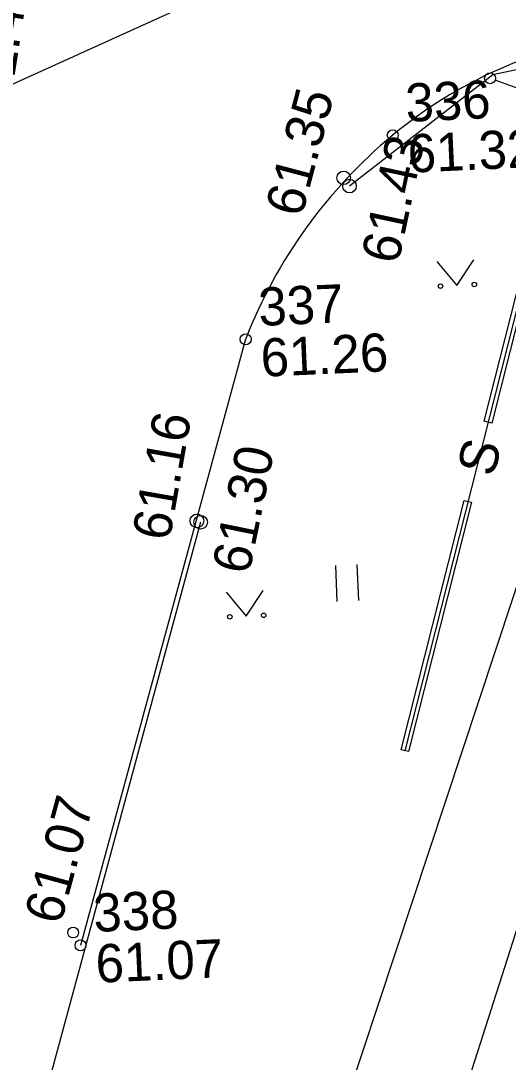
# Model space of a CAD drawing. Extents: x 641529 to 641656, y 6457322 to 6457531.
# Drawn here: x 641605.78 to 641614.72, y 6457502.01 to 6457521.11 of the extents above; entities that cross this region are included whole.
import ezdxf

# ---------------------------------------------------------------- set-up
doc = ezdxf.new("R2010")
doc.units = 0
for name, color, linetype in [('Level 12', 7, 'Continuous'), ('Level 2', 7, 'Continuous'), ('Level 21', 7, 'Continuous'), ('Level 26', 7, 'Continuous'), ('Level 3', 7, 'Continuous'), ('Level 30', 7, 'Continuous'), ('Level 33', 7, 'Continuous'), ('Level 34', 7, 'Continuous'), ('Level 38', 7, 'Continuous'), ('Level 4', 7, 'Continuous'), ('Level 5', 7, 'Continuous'), ('Level 6', 7, 'Continuous'), ('Level 63', 7, 'Continuous'), ('Level 8', 7, 'Continuous')]:
    doc.layers.add(name, color=color, linetype=linetype)

# ---------------------------------------------------------------- blocks, each defined once
blk = doc.blocks.new('KHEIN3')
at = {"layer": 'Level 6'}
for p, q in [((-210.89, 335.09), (-210.89, -326.54)), ((182.28, 335.09), (182.28, -326.54))]:
    blk.add_line(p, q, dxfattribs=at)
blk = doc.blocks.new('KHEIN5')
at = {"layer": 'Level 6'}
for p, q in [((-210.89, 335.09), (-210.89, -326.54)), ((182.28, 335.09), (182.28, -326.54))]:
    blk.add_line(p, q, dxfattribs=at)
blk = doc.blocks.new('MURU0')
at = {"layer": 'Level 63'}
for p, q in [((-463, 607), (0, 0)), ((0, 0), (446, 607))]:
    blk.add_line(p, q, dxfattribs=at)
for centre in [(-401, 0), (428, 0)]:
    blk.add_circle(centre, 55, dxfattribs=at)
blk = doc.blocks.new('MURU3')
at = {"layer": 'Level 63'}
for p, q in [((-463, 607), (0, 0)), ((0, 0), (446, 607))]:
    blk.add_line(p, q, dxfattribs=at)
for centre in [(-401, 0), (428, 0)]:
    blk.add_circle(centre, 55, dxfattribs=at)

msp = doc.modelspace()

# ---------------------------------------------------------------- linework, layer by layer
at = {"layer": 'Level 21'}
msp.add_line((641616.667, 6457519.225), (641614.481, 6457520.02), dxfattribs=at)
msp.add_circle((641614.387, 6457520.054), 0.1, dxfattribs=at)
at = {"layer": 'Level 26'}
for points in [[(641615.578, 6457518.305), (641614.418, 6457513.73), (641614.282, 6457513.764), (641615.443, 6457518.339)], [(641615.578, 6457518.305), (641614.418, 6457513.73), (641614.282, 6457513.764), (641615.443, 6457518.339)], [(641614.049, 6457512.276), (641612.889, 6457507.702), (641612.754, 6457507.736), (641613.914, 6457512.311)], [(641614.049, 6457512.276), (641612.889, 6457507.702), (641612.754, 6457507.736), (641613.914, 6457512.311)]]:
    msp.add_lwpolyline(points, close=True, dxfattribs=at)
at = {"layer": 'Level 3'}
for centre in [(641612.601, 6457519.009), (641612.601, 6457519.009), (641609.902, 6457515.265), (641609.902, 6457515.265), (641606.871, 6457504.149), (641606.871, 6457504.149)]:
    msp.add_circle(centre, 0.1, dxfattribs=at)
at = {"layer": 'Level 30'}
for centre in [(641611.7, 6457518.227), (641611.808, 6457518.075), (641609.007, 6457511.935), (641609.076, 6457511.91)]:
    msp.add_circle(centre, 0.125, dxfattribs=at)
at = {"layer": 'Level 33'}
msp.add_line((641615.51, 6457518.322), (641612.821, 6457507.719), dxfattribs=at)
msp.add_line((641615.51, 6457518.322), (641612.821, 6457507.719), dxfattribs=at)
msp.add_line((641615.51, 6457518.322), (641612.821, 6457507.719), dxfattribs=at)
msp.add_line((641615.51, 6457518.322), (641612.821, 6457507.719), dxfattribs=at)
at = {"layer": 'Level 34'}
msp.add_circle((641606.736, 6457504.384), 0.1, dxfattribs=at)
msp.add_circle((641606.736, 6457504.384), 0.1, dxfattribs=at)
at = {"layer": 'Level 38'}
msp.add_lwpolyline([(641555.801, 6457352.889), (641577.213, 6457409.326), (641592.82, 6457473.488), (641603.554, 6457515.158), (641605.443, 6457519.865), (641611.617, 6457522.664), (641620.513, 6457520.961), (641635.084, 6457514.468), (641642.966, 6457507.256), (641642.885, 6457499.687), (641630.4, 6457459.621), (641611.271, 6457399.083), (641595.435, 6457358.872), (641588.36, 6457348.048), (641580.127, 6457344.317), (641569.536, 6457346.364)], close=True, dxfattribs=at)
at = {"layer": 'Level 4'}
for centre in [(641609.007, 6457511.935), (641609.076, 6457511.91)]:
    msp.add_circle(centre, 0.125, dxfattribs=at)
at = {"layer": 'Level 5'}
msp.add_line((641611.29, 6457493.224), (641618.156, 6457514.691), dxfattribs=at)
msp.add_line((641611.29, 6457493.224), (641618.156, 6457514.691), dxfattribs=at)
for points in [[(641624.472, 6457519.417), (641620.636, 6457520.627), (641618.196, 6457520.909), (641614.441, 6457520.117), (641611.808, 6457518.075)], [(641589.28, 6457438.318), (641594.819, 6457442.978), (641602.794, 6457471.608), (641608.038, 6457490.089), (641616.343, 6457515.148)], [(641589.28, 6457438.318), (641594.819, 6457442.978), (641602.794, 6457471.608), (641608.038, 6457490.089), (641616.343, 6457515.148)], [(641609.076, 6457511.91), (641603.98, 6457493.169), (641599.181, 6457475.358), (641593.664, 6457455.011), (641587.845, 6457433.282), (641584.525, 6457419.485)], [(641609.076, 6457511.91), (641603.98, 6457493.169), (641599.181, 6457475.358), (641593.664, 6457455.011), (641587.845, 6457433.282), (641584.525, 6457419.485)]]:
    msp.add_lwpolyline(points, dxfattribs=at)
at = {"layer": 'Level 8'}
msp.add_line((641609.902, 6457515.265), (641606.871, 6457504.149), dxfattribs=at)
msp.add_line((641609.902, 6457515.265), (641606.871, 6457504.149), dxfattribs=at)
for centre, radius, start, end in [((641617.933, 6457512.581), 8.352, 89.3344, 129.6814), ((641617.933, 6457512.581), 8.352, 89.3344, 129.6814), ((641618.473, 6457511.931), 9.197, 129.6814, 158.747), ((641618.473, 6457511.931), 9.197, 129.6814, 158.747)]:
    msp.add_arc(centre, radius, start, end, dxfattribs=at)

# ---------------------------------------------------------------- block references
at = {"layer": 'Level 12', "xscale": 0.0007499226757991474, "yscale": 0.0007499226757991473, "rotation": 2.563845398404}
for name, p in [('MURU0', (641613.778, 6457516.255)), ('MURU3', (641613.778, 6457516.255)), ('MURU0', (641609.911, 6457510.187)), ('MURU3', (641609.911, 6457510.187))]:
    msp.add_blockref(name, p, dxfattribs=at)
at = {"layer": 'Level 6', "xscale": 0.0009998969010655296, "yscale": 0.0009998969010655294, "rotation": 2.563845398404}
for name in ['KHEIN3', 'KHEIN5']:
    msp.add_blockref(name, (641611.774, 6457510.79), dxfattribs=at)

# ---------------------------------------------------------------- texts
at = {"layer": 'Level 2'}
for s, p in [(' 336', (641612.59, 6457519.242)), (' 336', (641612.59, 6457519.242)), (' 337', (641609.891, 6457515.498)), (' 337', (641609.891, 6457515.498)), (' 338', (641606.861, 6457504.382)), (' 338', (641606.861, 6457504.382))]:
    msp.add_text(s, height=0.6999, rotation=2.5638, dxfattribs=at).set_placement(p)
at = {"layer": 'Level 26'}
msp.add_text('S', height=0.7, rotation=75.7694, dxfattribs=at).set_placement((641614.451, 6457512.721))
msp.add_text('S', height=0.7, rotation=75.7694, dxfattribs=at).set_placement((641614.451, 6457512.721))
at = {"layer": 'Level 30'}
for s, rotation, p in [('61.49', 81.2471, (641605.574, 6457519.531)), ('61.35', 75.1998, (641610.93, 6457517.484)), ('61.43', 77.9723, (641612.701, 6457516.623)), ('61.16', 80.0534, (641608.504, 6457511.549)), ('61.30', 78.5196, (641609.964, 6457510.932))]:
    msp.add_text(s, height=0.6999, rotation=rotation, dxfattribs=at).set_placement(p)
at = {"layer": 'Level 34'}
msp.add_text(' 61.07', height=0.6999, rotation=74.7617, dxfattribs=at).set_placement((641606.435, 6457504.254))
msp.add_text(' 61.07', height=0.6999, rotation=74.7617, dxfattribs=at).set_placement((641606.435, 6457504.254))
at = {"layer": 'Level 4'}
for s, rotation, p in [(' 61.32', 2.5638, (641612.632, 6457518.309)), (' 61.32', 2.5638, (641612.632, 6457518.309)), (' 61.26', 2.5638, (641609.933, 6457514.565)), (' 61.26', 2.5638, (641609.933, 6457514.565)), ('61.16', 80.0534, (641608.504, 6457511.549)), ('61.30', 78.5196, (641609.964, 6457510.932)), (' 61.07', 2.5638, (641606.903, 6457503.45)), (' 61.07', 2.5638, (641606.903, 6457503.45))]:
    msp.add_text(s, height=0.6999, rotation=rotation, dxfattribs=at).set_placement(p)

doc.saveas('drawing.dxf')
